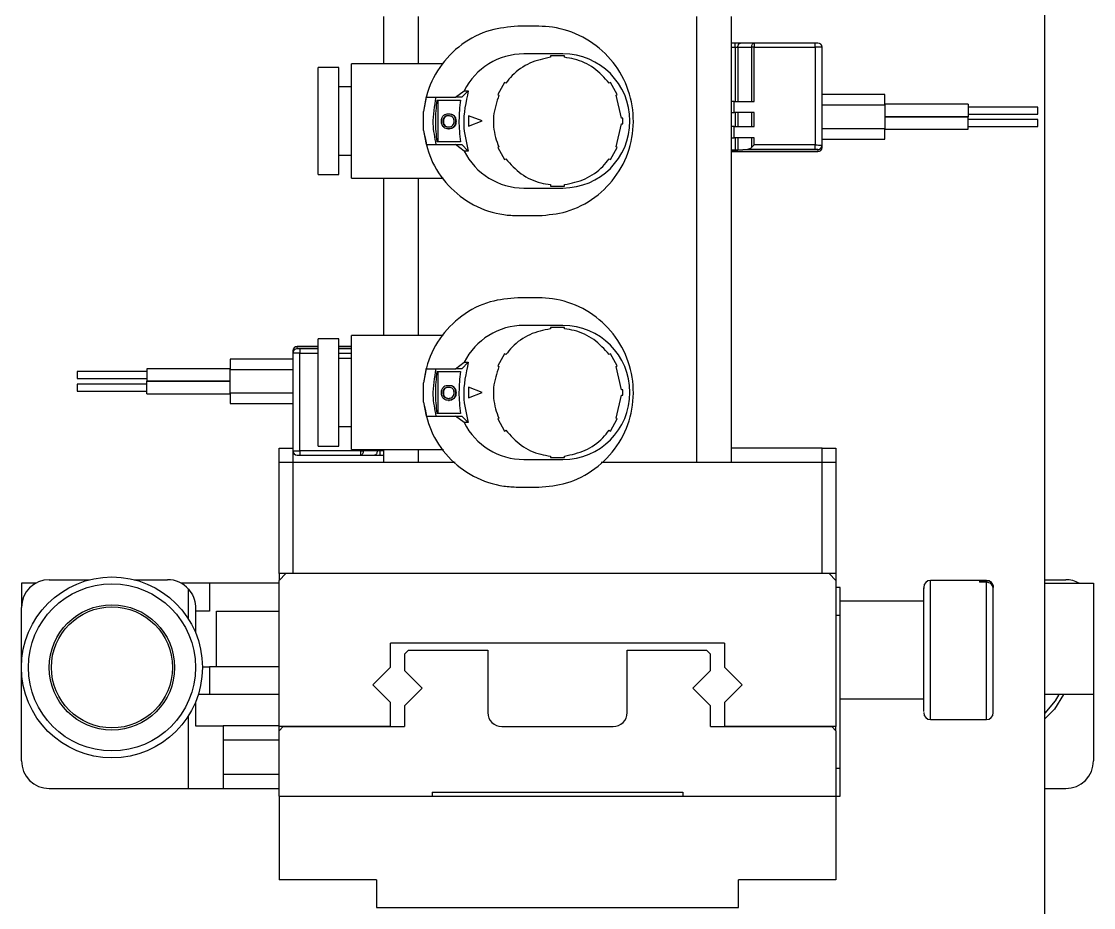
# Model space of a CAD drawing. Extents: x 500 to 100500, y -14500 to 21140.
# Drawn here: x 6958 to 7035, y -7118 to -7054.4 of the extents above; entities that cross this region are included whole.
import ezdxf

# ---------------------------------------------------------------- set-up
doc = ezdxf.new("R2010")
doc.units = 0
doc.layers.get('0').update_dxf_attribs({"linetype": 'CONTINUOUS'})

# ---------------------------------------------------------------- blocks, each defined once
blk = doc.blocks.new('SP R')
at = {"color": 3}
for p, q in [((17133.341, -97592.886), (17133.341, -97503.306)), ((17085.841, -97524.306), (17085.841, -97527.706)), ((17088.354, -97527.706), (17088.354, -97524.306)), ((17108.329, -97524.306), (17108.329, -97556.306)), ((17110.841, -97556.306), (17110.841, -97524.306)), ((17096.991, -97525.006), (17095.491, -97525.006)), ((17111.113, -97526.206), (17110.841, -97526.206)), ((17110.841, -97526.506), (17111.113, -97526.506)), ((17111.113, -97526.506), (17111.113, -97526.206)), ((17111.113, -97526.506), (17111.298, -97526.506)), ((17111.113, -97526.506), (17111.113, -97530.406)), ((17111.298, -97526.506), (17112.284, -97526.506)), ((17111.298, -97526.506), (17111.298, -97530.406)), ((17112.469, -97526.206), (17111.483, -97526.206)), ((17112.469, -97526.506), (17112.284, -97526.506)), ((17112.284, -97526.506), (17112.284, -97530.406)), ((17116.841, -97526.206), (17112.469, -97526.206)), ((17112.469, -97526.206), (17112.469, -97526.506)), ((17112.469, -97530.406), (17112.469, -97526.506)), ((17112.469, -97526.506), (17116.841, -97526.506)), ((17116.841, -97526.506), (17116.841, -97526.206)), ((17116.841, -97526.506), (17116.841, -97533.53)), ((17117.341, -97526.506), (17116.841, -97526.506)), ((17117.341, -97533.547), (17117.341, -97526.506)), ((17098.731, -97526.991), (17095.931, -97526.991)), ((17097.841, -97527.133), (17097.841, -97527.233)), ((17098.841, -97527.133), (17097.841, -97527.133)), ((17098.841, -97527.233), (17098.841, -97527.133)), ((17082.641, -97527.956), (17081.141, -97527.956)), ((17081.141, -97535.656), (17081.141, -97527.956)), ((17082.641, -97535.656), (17082.641, -97527.956)), ((17090.129, -97527.706), (17083.541, -97527.706)), ((17083.541, -97535.906), (17083.541, -97527.706)), ((17083.541, -97529.356), (17082.641, -97529.356)), ((17091.014, -97530.106), (17091.633, -97529.636)), ((17091.937, -97529.636), (17091.459, -97530.106)), ((17091.633, -97529.636), (17091.937, -97529.636)), ((17094.544, -97529.036), (17094.044, -97529.902)), ((17094.631, -97529.086), (17094.544, -97529.036)), ((17102.138, -97529.036), (17102.051, -97529.086)), ((17102.638, -97529.902), (17102.138, -97529.036)), ((17088.907, -97530.106), (17088.726, -97531.12)), ((17089.697, -97530.306), (17091.368, -97530.306)), ((17089.768, -97533.306), (17089.768, -97530.306)), ((17091.459, -97530.106), (17091.014, -97530.106)), ((17094.044, -97529.902), (17094.131, -97529.952)), ((17102.551, -97529.952), (17102.638, -97529.902)), ((17102.937, -97531.606), (17102.551, -97529.952)), ((17111.041, -97530.406), (17110.841, -97530.406)), ((17111.041, -97531.206), (17111.041, -97530.406)), ((17111.041, -97530.406), (17112.469, -97530.406)), ((17121.841, -97529.906), (17117.341, -97529.906)), ((17121.841, -97530.647), (17121.841, -97529.906)), ((17088.726, -97532.492), (17088.726, -97531.12)), ((17110.841, -97531.206), (17111.041, -97531.206)), ((17112.469, -97531.206), (17111.041, -97531.206)), ((17111.113, -97531.206), (17111.113, -97532.206)), ((17111.298, -97531.206), (17111.298, -97532.206)), ((17112.284, -97531.206), (17112.284, -97532.206)), ((17112.469, -97532.206), (17112.469, -97531.206)), ((17117.341, -97530.647), (17121.841, -97530.647)), ((17127.841, -97530.606), (17121.841, -97530.606)), ((17121.841, -97530.647), (17121.841, -97532.365)), ((17127.841, -97530.606), (17127.841, -97531.505)), ((17132.841, -97530.806), (17127.841, -97530.806)), ((17132.841, -97531.306), (17132.841, -97530.806)), ((17090.104, -97531.832), (17090.144, -97531.832)), ((17090.51, -97531.296), (17090.55, -97531.296)), ((17091.015, -97531.827), (17091.055, -97531.827)), ((17092.941, -97531.806), (17091.941, -97531.431)), ((17091.941, -97531.431), (17091.941, -97532.181)), ((17091.941, -97532.181), (17092.941, -97531.806)), ((17102.551, -97533.659), (17102.937, -97532.006)), ((17103.037, -97531.606), (17102.937, -97531.606)), ((17102.937, -97532.006), (17103.037, -97532.006)), ((17103.037, -97532.006), (17103.037, -97531.606)), ((17121.841, -97531.505), (17127.841, -97531.505)), ((17127.841, -97531.507), (17121.841, -97531.507)), ((17127.841, -97531.306), (17132.841, -97531.306)), ((17127.841, -97531.505), (17127.841, -97531.507)), ((17127.841, -97532.406), (17127.841, -97531.507)), ((17132.841, -97531.706), (17127.841, -97531.706)), ((17132.841, -97532.206), (17132.841, -97531.706)), ((17088.726, -97532.492), (17088.907, -97533.506)), ((17090.269, -97532.172), (17090.309, -97532.172)), ((17090.51, -97532.375), (17090.55, -97532.375)), ((17111.041, -97532.206), (17110.841, -97532.206)), ((17111.041, -97533.006), (17111.041, -97532.206)), ((17111.041, -97532.206), (17112.469, -97532.206)), ((17121.841, -97532.365), (17117.341, -97532.365)), ((17121.841, -97533.106), (17121.841, -97532.365)), ((17121.841, -97532.406), (17127.841, -97532.406)), ((17127.841, -97532.206), (17132.841, -97532.206)), ((17091.368, -97533.306), (17089.697, -97533.306)), ((17091.633, -97533.976), (17091.014, -97533.506)), ((17091.014, -97533.506), (17091.459, -97533.506)), ((17091.459, -97533.506), (17091.937, -97533.976)), ((17110.841, -97533.006), (17111.041, -97533.006)), ((17112.469, -97533.006), (17111.041, -97533.006)), ((17111.113, -97533.006), (17111.113, -97533.884)), ((17111.298, -97533.006), (17111.298, -97533.878)), ((17112.284, -97533.006), (17112.284, -97533.715)), ((17112.284, -97533.715), (17112.469, -97533.53)), ((17112.469, -97533.53), (17112.469, -97533.006)), ((17116.841, -97533.53), (17112.469, -97533.53)), ((17116.841, -97533.829), (17116.841, -97533.53)), ((17117.341, -97533.106), (17121.841, -97533.106)), ((17117.341, -97533.705), (17117.341, -97533.547)), ((17082.641, -97534.256), (17083.541, -97534.256)), ((17091.937, -97533.976), (17091.633, -97533.976)), ((17094.131, -97533.659), (17094.044, -97533.71)), ((17094.044, -97533.71), (17094.544, -97534.576)), ((17102.138, -97534.576), (17102.638, -97533.71)), ((17102.638, -97533.71), (17102.551, -97533.659)), ((17110.841, -97533.884), (17111.113, -97533.884)), ((17117.041, -97534.004), (17110.841, -97534.004)), ((17110.841, -97534.006), (17117.041, -97534.006)), ((17111.298, -97533.878), (17112.016, -97533.829)), ((17112.016, -97533.829), (17116.841, -97533.829)), ((17117.041, -97533.846), (17117.041, -97534.004)), ((17117.041, -97534.006), (17117.041, -97534.004)), ((17117.341, -97533.706), (17117.341, -97533.705)), ((17094.544, -97534.576), (17094.631, -97534.525)), ((17102.051, -97534.525), (17102.138, -97534.576)), ((17081.141, -97535.656), (17082.641, -97535.656)), ((17083.541, -97535.906), (17090.163, -97535.906)), ((17085.841, -97535.906), (17085.841, -97547.206)), ((17088.354, -97547.206), (17088.354, -97535.906)), ((17095.931, -97536.621), (17098.731, -97536.621)), ((17097.841, -97536.379), (17097.841, -97536.479)), ((17097.841, -97536.479), (17098.841, -97536.479)), ((17098.841, -97536.479), (17098.841, -97536.379)), ((17095.491, -97538.606), (17096.991, -97538.606)), ((17096.991, -97544.506), (17095.491, -97544.506)), ((17098.731, -97546.491), (17095.931, -97546.491)), ((17097.841, -97546.633), (17097.841, -97546.733)), ((17098.841, -97546.633), (17097.841, -97546.633)), ((17098.841, -97546.733), (17098.841, -97546.633)), ((17090.129, -97547.206), (17083.541, -97547.206)), ((17083.541, -97555.406), (17083.541, -97547.206)), ((17081.141, -97548.006), (17079.641, -97548.006)), ((17079.641, -97548.006), (17079.641, -97548.008)), ((17079.641, -97548.165), (17079.641, -97548.008)), ((17079.641, -97548.008), (17081.141, -97548.008)), ((17079.841, -97548.183), (17079.841, -97548.482)), ((17081.141, -97548.183), (17079.841, -97548.183)), ((17082.641, -97547.456), (17081.141, -97547.456)), ((17081.141, -97555.156), (17081.141, -97547.456)), ((17082.641, -97555.156), (17082.641, -97547.456)), ((17083.541, -97548.006), (17082.641, -97548.006)), ((17082.641, -97548.008), (17083.541, -97548.008)), ((17083.541, -97548.183), (17082.641, -97548.183)), ((17079.341, -97548.906), (17074.841, -97548.906)), ((17074.841, -97548.906), (17074.841, -97549.647)), ((17079.341, -97548.306), (17079.341, -97548.307)), ((17079.341, -97548.307), (17079.341, -97548.464)), ((17079.341, -97548.464), (17079.341, -97555.506)), ((17079.841, -97555.506), (17079.841, -97548.482)), ((17079.841, -97548.482), (17081.141, -97548.482)), ((17082.641, -97548.482), (17083.541, -97548.482)), ((17083.541, -97548.856), (17082.641, -97548.856)), ((17094.544, -97548.536), (17094.044, -97549.402)), ((17094.631, -97548.586), (17094.544, -97548.536)), ((17102.138, -97548.536), (17102.051, -97548.586)), ((17102.638, -97549.402), (17102.138, -97548.536)), ((17074.841, -97549.606), (17068.841, -97549.606)), ((17068.841, -97549.606), (17068.841, -97550.505)), ((17074.841, -97549.647), (17079.341, -97549.647)), ((17074.841, -97551.365), (17074.841, -97549.647)), ((17088.907, -97549.606), (17088.726, -97550.62)), ((17091.014, -97549.606), (17091.633, -97549.136)), ((17091.459, -97549.606), (17091.014, -97549.606)), ((17091.937, -97549.136), (17091.459, -97549.606)), ((17091.633, -97549.136), (17091.937, -97549.136)), ((17094.044, -97549.402), (17094.131, -97549.452)), ((17102.551, -97549.452), (17102.638, -97549.402)), ((17102.937, -97551.106), (17102.551, -97549.452)), ((17068.841, -97549.806), (17063.841, -97549.806)), ((17063.841, -97549.806), (17063.841, -97550.306)), ((17063.841, -97550.306), (17068.841, -97550.306)), ((17068.841, -97550.505), (17074.841, -97550.505)), ((17068.841, -97550.507), (17068.841, -97550.505)), ((17068.841, -97551.406), (17068.841, -97550.507)), ((17074.841, -97550.507), (17068.841, -97550.507)), ((17089.697, -97549.806), (17091.368, -97549.806)), ((17089.768, -97552.806), (17089.768, -97549.806)), ((17068.841, -97550.706), (17063.841, -97550.706)), ((17063.841, -97550.706), (17063.841, -97551.206)), ((17063.841, -97551.206), (17068.841, -97551.206)), ((17088.726, -97551.992), (17088.726, -97550.62)), ((17090.51, -97550.796), (17090.55, -97550.796)), ((17092.941, -97551.306), (17091.941, -97550.931)), ((17091.941, -97550.931), (17091.941, -97551.681)), ((17103.037, -97551.106), (17102.937, -97551.106)), ((17103.037, -97551.506), (17103.037, -97551.106)), ((17068.841, -97551.406), (17074.841, -97551.406)), ((17079.341, -97551.365), (17074.841, -97551.365)), ((17074.841, -97551.365), (17074.841, -97552.106)), ((17088.726, -97551.992), (17088.907, -97553.006)), ((17090.104, -97551.332), (17090.144, -97551.332)), ((17090.269, -97551.672), (17090.309, -97551.672)), ((17090.51, -97551.875), (17090.55, -97551.875)), ((17091.015, -97551.327), (17091.055, -97551.327)), ((17091.941, -97551.681), (17092.941, -97551.306)), ((17102.551, -97553.159), (17102.937, -97551.506)), ((17102.937, -97551.506), (17103.037, -97551.506)), ((17074.841, -97552.106), (17079.341, -97552.106)), ((17091.368, -97552.806), (17089.697, -97552.806)), ((17091.633, -97553.476), (17091.014, -97553.006)), ((17091.014, -97553.006), (17091.459, -97553.006)), ((17091.459, -97553.006), (17091.937, -97553.476)), ((17091.937, -97553.476), (17091.633, -97553.476)), ((17094.131, -97553.159), (17094.044, -97553.21)), ((17094.044, -97553.21), (17094.544, -97554.076)), ((17102.138, -97554.076), (17102.638, -97553.21)), ((17102.638, -97553.21), (17102.551, -97553.159)), ((17082.641, -97553.756), (17083.541, -97553.756)), ((17094.544, -97554.076), (17094.631, -97554.025)), ((17102.051, -97554.025), (17102.138, -97554.076)), ((17078.341, -97555.306), (17079.341, -97555.306)), ((17078.341, -97556.306), (17078.341, -97555.306)), ((17079.341, -97555.506), (17079.341, -97556.306)), ((17079.341, -97555.506), (17079.841, -97555.506)), ((17084.213, -97555.506), (17079.841, -97555.506)), ((17079.841, -97555.506), (17079.841, -97555.806)), ((17079.841, -97555.806), (17084.213, -97555.806)), ((17081.141, -97555.156), (17082.641, -97555.156)), ((17083.541, -97555.406), (17090.163, -97555.406)), ((17084.213, -97555.406), (17084.213, -97555.506)), ((17084.213, -97555.806), (17084.213, -97555.506)), ((17084.213, -97555.506), (17084.398, -97555.506)), ((17084.213, -97555.806), (17085.2, -97555.806)), ((17084.398, -97555.506), (17084.398, -97555.406)), ((17085.385, -97555.506), (17084.398, -97555.506)), ((17085.385, -97555.506), (17085.385, -97555.406)), ((17085.57, -97555.506), (17085.385, -97555.506)), ((17085.57, -97555.506), (17085.57, -97555.406)), ((17085.57, -97555.506), (17085.57, -97555.806)), ((17085.841, -97555.506), (17085.57, -97555.506)), ((17085.57, -97555.806), (17085.841, -97555.806)), ((17085.841, -97555.406), (17085.841, -97556.306)), ((17088.354, -97556.306), (17088.354, -97555.406)), ((17097.841, -97555.879), (17097.841, -97555.979)), ((17098.841, -97555.979), (17098.841, -97555.879)), ((17117.341, -97555.306), (17110.841, -97555.306)), ((17117.341, -97556.306), (17117.341, -97555.306)), ((17117.341, -97555.306), (17118.341, -97555.306)), ((17118.341, -97555.306), (17118.341, -97556.306)), ((17078.341, -97564.306), (17078.341, -97556.306)), ((17078.341, -97556.306), (17079.341, -97556.306)), ((17079.341, -97556.306), (17079.341, -97564.306)), ((17079.341, -97556.306), (17090.995, -97556.306)), ((17095.931, -97556.121), (17098.731, -97556.121)), ((17097.841, -97555.979), (17098.841, -97555.979)), ((17101.482, -97556.306), (17117.341, -97556.306)), ((17117.341, -97564.306), (17117.341, -97556.306)), ((17117.341, -97556.306), (17118.341, -97556.306)), ((17118.341, -97556.306), (17118.341, -97564.306)), ((17095.491, -97558.106), (17096.991, -97558.106)), ((17079.341, -97564.306), (17078.341, -97564.306)), ((17078.341, -97564.306), (17078.341, -97564.806)), ((17078.341, -97564.806), (17078.841, -97564.306)), ((17117.341, -97564.306), (17079.341, -97564.306)), ((17118.341, -97564.306), (17117.341, -97564.306)), ((17117.841, -97564.306), (17118.341, -97564.806)), ((17118.341, -97564.306), (17118.341, -97564.806)), ((17060.873, -97565.006), (17059.841, -97565.006)), ((17059.841, -97565.006), (17059.841, -97566.756)), ((17061.841, -97564.756), (17064.741, -97564.756)), ((17067.941, -97564.756), (17070.341, -97564.756)), ((17073.341, -97565.006), (17071.309, -97565.006)), ((17078.341, -97565.006), (17073.341, -97565.006)), ((17078.341, -97575.306), (17078.341, -97564.806)), ((17118.341, -97564.806), (17118.341, -97575.306)), ((17129.141, -97564.806), (17125.141, -97564.806)), ((17125.141, -97570.435), (17125.141, -97564.806)), ((17128.641, -97564.808), (17128.641, -97564.933)), ((17128.641, -97564.808), (17129.141, -97564.808)), ((17129.141, -97564.933), (17128.641, -97564.933)), ((17129.141, -97564.808), (17129.141, -97564.806)), ((17129.141, -97574.806), (17129.141, -97564.933)), ((17133.341, -97564.756), (17134.841, -97564.756)), ((17133.341, -97565.006), (17136.841, -97565.006)), ((17136.841, -97565.006), (17136.841, -97573.006)), ((17071.841, -97567.592), (17071.841, -97565.433)), ((17118.641, -97565.306), (17118.341, -97565.306)), ((17118.641, -97567.306), (17118.641, -97565.306)), ((17124.641, -97566.306), (17118.641, -97566.306)), ((17059.841, -97577.756), (17059.841, -97566.756)), ((17072.341, -97566.756), (17072.341, -97568.556)), ((17073.341, -97567.006), (17072.388, -97567.006)), ((17073.841, -97571.006), (17073.841, -97567.006)), ((17073.841, -97567.006), (17078.341, -97567.006)), ((17118.341, -97567.306), (17118.641, -97567.306)), ((17118.641, -97578.306), (17118.641, -97567.306)), ((17086.341, -97571.036), (17086.341, -97569.306)), ((17110.341, -97569.306), (17086.341, -97569.306)), ((17110.341, -97569.306), (17110.341, -97571.036)), ((17087.641, -97569.806), (17087.341, -97570.106)), ((17087.341, -97570.106), (17087.341, -97571.286)), ((17087.641, -97569.806), (17093.341, -97569.806)), ((17093.341, -97569.806), (17093.341, -97574.306)), ((17103.341, -97569.806), (17109.041, -97569.806)), ((17103.341, -97574.306), (17103.341, -97569.806)), ((17109.341, -97570.106), (17109.041, -97569.806)), ((17109.341, -97571.286), (17109.341, -97570.106)), ((17125.141, -97574.806), (17125.141, -97570.435)), ((17072.841, -97571.006), (17073.341, -97571.006)), ((17073.841, -97571.006), (17073.341, -97571.006)), ((17073.341, -97571.006), (17073.341, -97573.006)), ((17078.341, -97571.006), (17073.841, -97571.006)), ((17086.341, -97571.036), (17085.071, -97572.306)), ((17088.611, -97572.556), (17087.341, -97571.286)), ((17109.341, -97571.286), (17108.071, -97572.556)), ((17111.611, -97572.306), (17110.341, -97571.036)), ((17085.071, -97572.306), (17086.341, -97573.576)), ((17087.341, -97573.826), (17088.611, -97572.556)), ((17108.071, -97572.556), (17109.341, -97573.826)), ((17110.341, -97573.576), (17111.611, -97572.306)), ((17072.341, -97573.556), (17072.341, -97575.256)), ((17073.341, -97573.006), (17072.542, -97573.006)), ((17078.341, -97573.006), (17073.341, -97573.006)), ((17086.341, -97575.306), (17086.341, -97573.576)), ((17110.341, -97573.576), (17110.341, -97575.306)), ((17118.641, -97573.306), (17124.641, -97573.306)), ((17136.841, -97573.006), (17133.341, -97573.006)), ((17136.841, -97573.006), (17136.841, -97577.756)), ((17087.341, -97573.826), (17087.341, -97575.306)), ((17109.341, -97575.306), (17109.341, -97573.826)), ((17071.841, -97579.756), (17071.841, -97574.52)), ((17125.141, -97574.806), (17129.141, -97574.806)), ((17072.341, -97575.256), (17074.341, -97575.256)), ((17078.341, -97575.256), (17074.341, -97575.256)), ((17074.341, -97575.256), (17074.341, -97576.256)), ((17078.641, -97575.306), (17078.341, -97575.606)), ((17086.341, -97575.306), (17078.341, -97575.306)), ((17078.341, -97575.606), (17078.341, -97575.306)), ((17078.341, -97580.306), (17078.341, -97575.606)), ((17078.641, -97575.306), (17087.341, -97575.306)), ((17094.341, -97575.306), (17102.341, -97575.306)), ((17109.341, -97575.306), (17118.041, -97575.306)), ((17118.341, -97575.306), (17110.341, -97575.306)), ((17118.341, -97575.606), (17118.041, -97575.306)), ((17118.341, -97575.606), (17118.341, -97575.306)), ((17118.341, -97575.606), (17118.341, -97580.306)), ((17074.341, -97576.256), (17074.341, -97578.756)), ((17074.341, -97576.256), (17078.341, -97576.256)), ((17078.341, -97578.756), (17074.341, -97578.756)), ((17074.341, -97578.756), (17074.341, -97579.756)), ((17118.641, -97578.306), (17118.341, -97578.306)), ((17118.641, -97580.306), (17118.641, -97578.306)), ((17061.841, -97579.756), (17071.841, -97579.756)), ((17071.841, -97579.756), (17074.341, -97579.756)), ((17074.341, -97579.756), (17078.341, -97579.756)), ((17133.341, -97579.756), (17134.841, -97579.756)), ((17078.341, -97580.306), (17078.341, -97586.306)), ((17078.341, -97580.306), (17118.341, -97580.306)), ((17089.341, -97580.006), (17089.341, -97580.306)), ((17089.341, -97580.006), (17107.341, -97580.006)), ((17107.341, -97580.006), (17107.341, -97580.306)), ((17118.341, -97580.306), (17118.341, -97586.306)), ((17118.341, -97580.306), (17118.641, -97580.306)), ((17085.341, -97586.306), (17078.341, -97586.306)), ((17085.341, -97586.306), (17085.341, -97588.306)), ((17118.341, -97586.306), (17111.341, -97586.306)), ((17111.341, -97588.306), (17111.341, -97586.306)), ((17085.341, -97588.306), (17111.341, -97588.306))]:
    blk.add_line(p, q, dxfattribs=at)
at = {"color": 3, "flags": 128}
for points in [[(17111.298, -97526.506), (17111.301, -97526.447), (17111.312, -97526.391), (17111.329, -97526.339), (17111.352, -97526.294), (17111.38, -97526.256), (17111.412, -97526.229), (17111.447, -97526.212), (17111.483, -97526.206)], [(17112.284, -97526.506), (17112.288, -97526.447), (17112.298, -97526.391), (17112.315, -97526.339), (17112.338, -97526.294), (17112.366, -97526.256), (17112.398, -97526.229), (17112.433, -97526.212), (17112.469, -97526.206)], [(17084.398, -97555.506), (17084.395, -97555.564), (17084.384, -97555.621), (17084.367, -97555.673), (17084.344, -97555.718), (17084.316, -97555.755), (17084.284, -97555.783), (17084.25, -97555.8), (17084.213, -97555.806)], [(17085.385, -97555.506), (17085.381, -97555.564), (17085.371, -97555.621), (17085.354, -97555.673), (17085.331, -97555.718), (17085.303, -97555.755), (17085.271, -97555.783), (17085.236, -97555.8), (17085.2, -97555.806)], [(17134.341, -97573.006), (17134.085, -97573.462), (17133.341, -97574.343)], [(17134.672, -97573.006), (17134.026, -97574.054), (17133.341, -97574.739)]]:
    blk.add_lwpolyline(points, dxfattribs=at)
at = {"color": 3}
for radius in [6.5, 6, 4.5, 4.35]:
    blk.add_circle((17066.341, -97571.056), radius, dxfattribs=at)
for centre, radius, start, end in [((17117.041, -97526.506), 0.3, 0, 90), ((17095.931, -97531.806), 4.815, 90.00074, 153.21158), ((17098.731, -97531.806), 4.815, 270, 90), ((17117.042, -97533.547), 0.299, 269.88862, 359.88818), ((17095.931, -97531.806), 4.815, 206.78883, 269.99905), ((17117.042, -97533.704), 0.299, 269.88862, 359.88818), ((17117.041, -97533.706), 0.3, 270, 0), ((17095.931, -97551.306), 4.815, 90.00074, 153.21158), ((17098.731, -97551.306), 4.815, 270, 90), ((17079.641, -97548.306), 0.3, 90, 180), ((17079.641, -97548.307), 0.299, 89.88862, 179.88818), ((17079.641, -97548.465), 0.299, 89.88862, 179.88818), ((17095.931, -97551.306), 4.815, 206.78883, 269.99905), ((17079.641, -97555.506), 0.3, 180, 270), ((17061.841, -97566.756), 2, 90, 180), ((17070.341, -97566.756), 2, 41.40962, 90), ((17125.141, -97565.306), 0.5, 90, 180), ((17129.141, -97565.306), 0.5, 0, 90), ((17134.841, -97566.756), 2, 61.04498, 90), ((17094.341, -97574.306), 1, 180, 270), ((17102.341, -97574.306), 1, 270, 0), ((17125.141, -97574.306), 0.5, 180, 270), ((17129.141, -97574.306), 0.5, 270, 0), ((17061.841, -97577.756), 2, 180, 270), ((17134.841, -97577.756), 2, 270, 0)]:
    blk.add_arc(centre, radius, start, end, dxfattribs=at)
for centre, major_axis, ratio, start_param, end_param in [((17111.113, -97533.857), (0.3, 0), 0.08844, 4.712389, 5.376731), ((17111.982, -97533.53), (0.383, 0), 0.783085, 4.8006, 5.618844)]:
    blk.add_ellipse(centre, major_axis=major_axis, ratio=ratio, start_param=start_param, end_param=end_param, dxfattribs=at)
for points, knots in [([(17095.491, -97525.006), (17094.824, -97525.063), (17093.393, -97525.187), (17091.395, -97526.223), (17089.783, -97527.882), (17088.951, -97529.635), (17088.781, -97530.754), (17088.726, -97531.12)], [0, 0, 0, 0, 0.200562, 0.429956, 0.659348, 0.888742, 1, 1, 1, 1]), ([(17096.991, -97538.606), (17097.666, -97538.547), (17099.104, -97538.422), (17101.102, -97537.376), (17102.717, -97535.712), (17103.687, -97533.594), (17103.901, -97531.279), (17103.338, -97529.023), (17102.06, -97527.078), (17100.211, -97525.674), (17098.413, -97525.069), (17097.321, -97525.02), (17096.991, -97525.006)], [0, 0, 0, 0, 0.094824, 0.20218, 0.309533, 0.416887, 0.524228, 0.631459, 0.738739, 0.846088, 0.953436, 1, 1, 1, 1]), ([(17117.041, -97526.206), (17117.038, -97526.206), (17117.033, -97526.206), (17116.986, -97526.206), (17116.92, -97526.206), (17116.868, -97526.206), (17116.841, -97526.206)], [0, 0, 0, 0, 0.25051, 0.499867, 0.747756, 1, 1, 1, 1]), ([(17097.841, -97527.233), (17097.334, -97527.34), (17096.318, -97527.555), (17095.253, -97528.319), (17094.78, -97528.902), (17094.631, -97529.086)], [0, 0, 0, 0, 0.406489, 0.812977, 1, 1, 1, 1]), ([(17102.051, -97529.086), (17101.705, -97528.7), (17101.011, -97527.929), (17099.817, -97527.388), (17099.075, -97527.27), (17098.841, -97527.233)], [0, 0, 0, 0, 0.406489, 0.812978, 1, 1, 1, 1]), ([(17091.937, -97529.636), (17091.758, -97530.449), (17091.438, -97531.902), (17091.785, -97533.342), (17091.937, -97533.976)], [0, 0, 0, 0, 0.559952, 1, 1, 1, 1]), ([(17088.907, -97530.106), (17089.124, -97530.106), (17089.556, -97530.106), (17090.258, -97530.106), (17090.745, -97530.106), (17091.014, -97530.106)], [0, 0, 0, 0, 0.309337, 0.618673, 1, 1, 1, 1]), ([(17089.607, -97530.106), (17089.493, -97530.742), (17089.289, -97531.879), (17089.51, -97533.009), (17089.607, -97533.506)], [0, 0, 0, 0, 0.560014, 1, 1, 1, 1]), ([(17089.697, -97533.306), (17089.646, -97532.814), (17089.541, -97531.814), (17089.645, -97530.814), (17089.697, -97530.306)], [0, 0, 0, 0, 0.49226, 1, 1, 1, 1]), ([(17091.368, -97530.306), (17091.317, -97530.798), (17091.212, -97531.798), (17091.316, -97532.798), (17091.368, -97533.306)], [0, 0, 0, 0, 0.4922576, 1, 1, 1, 1]), ([(17094.131, -97529.952), (17093.97, -97530.446), (17093.648, -97531.432), (17093.777, -97532.736), (17094.046, -97533.438), (17094.131, -97533.659)], [0, 0, 0, 0, 0.406489, 0.812978, 1, 1, 1, 1]), ([(17090.006, -97531.827), (17090.008, -97531.781), (17090.013, -97531.688), (17090.063, -97531.519), (17090.224, -97531.311), (17090.396, -97531.302), (17090.51, -97531.296)], [0, 0, 0, 0, 0.125551, 0.25109, 0.50025, 1, 1, 1, 1]), ([(17090.51, -97532.375), (17090.395, -97532.366), (17090.222, -97532.353), (17090.063, -97532.137), (17090.013, -97531.967), (17090.008, -97531.874), (17090.006, -97531.827)], [0, 0, 0, 0, 0.499407, 0.748743, 0.874372, 1, 1, 1, 1]), ([(17090.51, -97531.439), (17090.421, -97531.44), (17090.286, -97531.442), (17090.155, -97531.594), (17090.111, -97531.723), (17090.107, -97531.795), (17090.104, -97531.832)], [0, 0, 0, 0, 0.500291, 0.749086, 0.874606, 1, 1, 1, 1]), ([(17090.104, -97531.832), (17090.108, -97531.875), (17090.114, -97531.962), (17090.169, -97532.096), (17090.231, -97532.143), (17090.269, -97532.172)], [0, 0, 0, 0, 0.280257, 0.560781, 1, 1, 1, 1]), ([(17090.55, -97531.439), (17090.46, -97531.44), (17090.326, -97531.442), (17090.195, -97531.594), (17090.151, -97531.723), (17090.146, -97531.795), (17090.144, -97531.832)], [0, 0, 0, 0, 0.5002912, 0.749086, 0.8746062, 1, 1, 1, 1]), ([(17090.144, -97531.832), (17090.147, -97531.875), (17090.154, -97531.962), (17090.209, -97532.096), (17090.271, -97532.143), (17090.309, -97532.172)], [0, 0, 0, 0, 0.2802572, 0.5607811, 1, 1, 1, 1]), ([(17090.51, -97531.296), (17090.625, -97531.302), (17090.768, -97531.31), (17090.912, -97531.458), (17090.969, -97531.561), (17091.008, -97531.688), (17091.013, -97531.781), (17091.015, -97531.827)], [0, 0, 0, 0, 0.498702, 0.624177, 0.749467, 0.874745, 1, 1, 1, 1]), ([(17090.916, -97531.832), (17090.914, -97531.795), (17090.91, -97531.723), (17090.876, -97531.626), (17090.829, -97531.549), (17090.712, -97531.444), (17090.6, -97531.441), (17090.51, -97531.439)], [0, 0, 0, 0, 0.125139, 0.250418, 0.375519, 0.500847, 1, 1, 1, 1]), ([(17091.015, -97531.827), (17091.013, -97531.874), (17091.008, -97531.967), (17090.958, -97532.138), (17090.798, -97532.352), (17090.625, -97532.366), (17090.51, -97532.375)], [0, 0, 0, 0, 0.1256, 0.251197, 0.500581, 1, 1, 1, 1]), ([(17090.51, -97532.232), (17090.599, -97532.227), (17090.733, -97532.218), (17090.865, -97532.069), (17090.909, -97531.941), (17090.914, -97531.868), (17090.916, -97531.832)], [0, 0, 0, 0, 0.5000715, 0.7490206, 0.8745985, 1, 1, 1, 1]), ([(17090.55, -97531.296), (17090.664, -97531.302), (17090.808, -97531.31), (17090.952, -97531.458), (17091.009, -97531.561), (17091.048, -97531.688), (17091.052, -97531.781), (17091.055, -97531.827)], [0, 0, 0, 0, 0.498702, 0.624177, 0.749467, 0.874745, 1, 1, 1, 1]), ([(17091.055, -97531.827), (17091.052, -97531.874), (17091.048, -97531.967), (17090.998, -97532.138), (17090.838, -97532.352), (17090.665, -97532.366), (17090.55, -97532.375)], [0, 0, 0, 0, 0.1256, 0.251197, 0.500581, 1, 1, 1, 1]), ([(17088.726, -97532.492), (17088.86, -97533.183), (17089.14, -97534.628), (17090.42, -97536.521), (17092.255, -97537.93), (17094.059, -97538.541), (17095.156, -97538.591), (17095.491, -97538.606)], [0, 0, 0, 0, 0.210713, 0.440125, 0.669539, 0.89895, 1, 1, 1, 1]), ([(17090.269, -97532.172), (17090.313, -97532.193), (17090.392, -97532.229), (17090.474, -97532.231), (17090.51, -97532.232)], [0, 0, 0, 0, 0.559599, 1, 1, 1, 1]), ([(17090.309, -97532.172), (17090.353, -97532.193), (17090.432, -97532.229), (17090.514, -97532.231), (17090.55, -97532.232)], [0, 0, 0, 0, 0.559599, 1, 1, 1, 1]), ([(17088.907, -97533.506), (17089.124, -97533.506), (17089.556, -97533.506), (17090.258, -97533.506), (17090.745, -97533.506), (17091.014, -97533.506)], [0, 0, 0, 0, 0.309337, 0.618673, 1, 1, 1, 1]), ([(17116.841, -97533.53), (17116.893, -97533.53), (17117.006, -97533.531), (17117.138, -97533.533), (17117.231, -97533.537), (17117.291, -97533.54), (17117.333, -97533.543), (17117.338, -97533.546), (17117.341, -97533.547)], [0, 0, 0, 0, 0.1985618, 0.4309228, 0.5603974, 0.6984049, 0.8449409, 1, 1, 1, 1]), ([(17116.841, -97533.829), (17116.868, -97533.829), (17116.92, -97533.829), (17116.986, -97533.833), (17117.033, -97533.839), (17117.038, -97533.844), (17117.041, -97533.846)], [0, 0, 0, 0, 0.250058, 0.499234, 0.7473, 1, 1, 1, 1]), ([(17094.631, -97534.525), (17094.978, -97534.911), (17095.671, -97535.683), (17096.865, -97536.224), (17097.607, -97536.341), (17097.841, -97536.379)], [0, 0, 0, 0, 0.406489, 0.812978, 1, 1, 1, 1]), ([(17098.841, -97536.379), (17099.349, -97536.271), (17100.364, -97536.057), (17101.429, -97535.293), (17101.902, -97534.709), (17102.051, -97534.525)], [0, 0, 0, 0, 0.406488, 0.812977, 1, 1, 1, 1]), ([(17095.491, -97544.506), (17094.824, -97544.563), (17093.393, -97544.687), (17091.395, -97545.723), (17089.783, -97547.382), (17088.951, -97549.135), (17088.781, -97550.254), (17088.726, -97550.62)], [0, 0, 0, 0, 0.200562, 0.429956, 0.659348, 0.888742, 1, 1, 1, 1]), ([(17096.991, -97558.106), (17097.666, -97558.047), (17099.104, -97557.922), (17101.102, -97556.876), (17102.717, -97555.212), (17103.687, -97553.094), (17103.901, -97550.779), (17103.338, -97548.523), (17102.06, -97546.578), (17100.211, -97545.174), (17098.413, -97544.569), (17097.321, -97544.52), (17096.991, -97544.506)], [0, 0, 0, 0, 0.094824, 0.20218, 0.309533, 0.416887, 0.524228, 0.631459, 0.738739, 0.846088, 0.953436, 1, 1, 1, 1]), ([(17097.841, -97546.733), (17097.334, -97546.84), (17096.318, -97547.055), (17095.253, -97547.819), (17094.78, -97548.402), (17094.631, -97548.586)], [0, 0, 0, 0, 0.406489, 0.812977, 1, 1, 1, 1]), ([(17102.051, -97548.586), (17101.705, -97548.2), (17101.011, -97547.429), (17099.817, -97546.888), (17099.075, -97546.77), (17098.841, -97546.733)], [0, 0, 0, 0, 0.406489, 0.812978, 1, 1, 1, 1]), ([(17079.841, -97548.183), (17079.815, -97548.183), (17079.762, -97548.182), (17079.697, -97548.178), (17079.649, -97548.172), (17079.644, -97548.168), (17079.641, -97548.165)], [0, 0, 0, 0, 0.250058, 0.499234, 0.7473, 1, 1, 1, 1]), ([(17079.841, -97548.482), (17079.789, -97548.482), (17079.676, -97548.481), (17079.545, -97548.478), (17079.451, -97548.475), (17079.392, -97548.472), (17079.35, -97548.468), (17079.344, -97548.466), (17079.341, -97548.464)], [0, 0, 0, 0, 0.198562, 0.430923, 0.560397, 0.698405, 0.844941, 1, 1, 1, 1]), ([(17088.907, -97549.606), (17089.124, -97549.606), (17089.556, -97549.606), (17090.258, -97549.606), (17090.745, -97549.606), (17091.014, -97549.606)], [0, 0, 0, 0, 0.309337, 0.618673, 1, 1, 1, 1]), ([(17089.607, -97549.606), (17089.493, -97550.242), (17089.289, -97551.379), (17089.51, -97552.509), (17089.607, -97553.006)], [0, 0, 0, 0, 0.560014, 1, 1, 1, 1]), ([(17091.937, -97549.136), (17091.758, -97549.949), (17091.438, -97551.402), (17091.785, -97552.842), (17091.937, -97553.476)], [0, 0, 0, 0, 0.559952, 1, 1, 1, 1]), ([(17094.131, -97549.452), (17093.97, -97549.946), (17093.648, -97550.932), (17093.777, -97552.236), (17094.046, -97552.938), (17094.131, -97553.159)], [0, 0, 0, 0, 0.406489, 0.812978, 1, 1, 1, 1]), ([(17089.697, -97552.806), (17089.646, -97552.314), (17089.541, -97551.314), (17089.645, -97550.314), (17089.697, -97549.806)], [0, 0, 0, 0, 0.49226, 1, 1, 1, 1]), ([(17091.368, -97549.806), (17091.317, -97550.298), (17091.212, -97551.298), (17091.316, -97552.298), (17091.368, -97552.806)], [0, 0, 0, 0, 0.4922576, 1, 1, 1, 1]), ([(17090.006, -97551.327), (17090.008, -97551.281), (17090.013, -97551.188), (17090.063, -97551.019), (17090.224, -97550.811), (17090.396, -97550.802), (17090.51, -97550.796)], [0, 0, 0, 0, 0.125551, 0.25109, 0.50025, 1, 1, 1, 1]), ([(17090.51, -97550.939), (17090.421, -97550.94), (17090.286, -97550.942), (17090.155, -97551.094), (17090.111, -97551.223), (17090.107, -97551.295), (17090.104, -97551.332)], [0, 0, 0, 0, 0.500291, 0.749086, 0.874606, 1, 1, 1, 1]), ([(17090.55, -97550.939), (17090.46, -97550.94), (17090.326, -97550.942), (17090.195, -97551.094), (17090.151, -97551.223), (17090.146, -97551.295), (17090.144, -97551.332)], [0, 0, 0, 0, 0.5002912, 0.749086, 0.8746062, 1, 1, 1, 1]), ([(17090.51, -97550.796), (17090.625, -97550.802), (17090.768, -97550.81), (17090.912, -97550.958), (17090.969, -97551.061), (17091.008, -97551.188), (17091.013, -97551.281), (17091.015, -97551.327)], [0, 0, 0, 0, 0.498702, 0.624177, 0.749467, 0.874745, 1, 1, 1, 1]), ([(17090.916, -97551.332), (17090.914, -97551.295), (17090.91, -97551.223), (17090.876, -97551.126), (17090.829, -97551.049), (17090.712, -97550.944), (17090.6, -97550.941), (17090.51, -97550.939)], [0, 0, 0, 0, 0.125139, 0.250418, 0.375519, 0.500847, 1, 1, 1, 1]), ([(17090.55, -97550.796), (17090.664, -97550.802), (17090.808, -97550.81), (17090.952, -97550.958), (17091.009, -97551.061), (17091.048, -97551.188), (17091.052, -97551.281), (17091.055, -97551.327)], [0, 0, 0, 0, 0.498702, 0.624177, 0.749467, 0.874745, 1, 1, 1, 1]), ([(17088.726, -97551.992), (17088.86, -97552.683), (17089.14, -97554.128), (17090.42, -97556.021), (17092.255, -97557.43), (17094.059, -97558.041), (17095.156, -97558.091), (17095.491, -97558.106)], [0, 0, 0, 0, 0.210713, 0.440125, 0.669539, 0.89895, 1, 1, 1, 1]), ([(17090.51, -97551.875), (17090.395, -97551.866), (17090.222, -97551.853), (17090.063, -97551.637), (17090.013, -97551.467), (17090.008, -97551.374), (17090.006, -97551.327)], [0, 0, 0, 0, 0.499407, 0.748743, 0.874372, 1, 1, 1, 1]), ([(17090.104, -97551.332), (17090.108, -97551.375), (17090.114, -97551.462), (17090.169, -97551.596), (17090.231, -97551.643), (17090.269, -97551.672)], [0, 0, 0, 0, 0.280257, 0.560781, 1, 1, 1, 1]), ([(17090.144, -97551.332), (17090.147, -97551.375), (17090.154, -97551.462), (17090.209, -97551.596), (17090.271, -97551.643), (17090.309, -97551.672)], [0, 0, 0, 0, 0.2802572, 0.5607811, 1, 1, 1, 1]), ([(17090.269, -97551.672), (17090.313, -97551.693), (17090.392, -97551.729), (17090.474, -97551.731), (17090.51, -97551.732)], [0, 0, 0, 0, 0.559599, 1, 1, 1, 1]), ([(17090.309, -97551.672), (17090.353, -97551.693), (17090.432, -97551.729), (17090.514, -97551.731), (17090.55, -97551.732)], [0, 0, 0, 0, 0.559599, 1, 1, 1, 1]), ([(17091.015, -97551.327), (17091.013, -97551.374), (17091.008, -97551.467), (17090.958, -97551.638), (17090.798, -97551.852), (17090.625, -97551.866), (17090.51, -97551.875)], [0, 0, 0, 0, 0.1256, 0.251197, 0.500581, 1, 1, 1, 1]), ([(17090.51, -97551.732), (17090.599, -97551.727), (17090.733, -97551.718), (17090.865, -97551.569), (17090.909, -97551.441), (17090.914, -97551.368), (17090.916, -97551.332)], [0, 0, 0, 0, 0.5000715, 0.7490206, 0.8745985, 1, 1, 1, 1]), ([(17091.055, -97551.327), (17091.052, -97551.374), (17091.048, -97551.467), (17090.998, -97551.638), (17090.838, -97551.852), (17090.665, -97551.866), (17090.55, -97551.875)], [0, 0, 0, 0, 0.1256, 0.251197, 0.500581, 1, 1, 1, 1]), ([(17088.907, -97553.006), (17089.124, -97553.006), (17089.556, -97553.006), (17090.258, -97553.006), (17090.745, -97553.006), (17091.014, -97553.006)], [0, 0, 0, 0, 0.309337, 0.618673, 1, 1, 1, 1]), ([(17094.631, -97554.025), (17094.978, -97554.411), (17095.671, -97555.183), (17096.865, -97555.724), (17097.607, -97555.841), (17097.841, -97555.879)], [0, 0, 0, 0, 0.406489, 0.812978, 1, 1, 1, 1]), ([(17098.841, -97555.879), (17099.349, -97555.771), (17100.364, -97555.557), (17101.429, -97554.793), (17101.902, -97554.209), (17102.051, -97554.025)], [0, 0, 0, 0, 0.406488, 0.812977, 1, 1, 1, 1]), ([(17079.641, -97555.806), (17079.644, -97555.806), (17079.65, -97555.806), (17079.697, -97555.806), (17079.762, -97555.806), (17079.815, -97555.806), (17079.841, -97555.806)], [0, 0, 0, 0, 0.25051, 0.499867, 0.747756, 1, 1, 1, 1]), ([(17129.141, -97564.808), (17129.197, -97564.813), (17129.309, -97564.824), (17129.459, -97564.909), (17129.572, -97565.035), (17129.632, -97565.175), (17129.639, -97565.269), (17129.641, -97565.306)], [0, 0, 0, 0, 0.213259, 0.426502, 0.640196, 0.854924, 1, 1, 1, 1]), ([(17129.641, -97565.432), (17129.636, -97565.376), (17129.625, -97565.263), (17129.538, -97565.113), (17129.41, -97565), (17129.269, -97564.942), (17129.177, -97564.936), (17129.141, -97564.933)], [0, 0, 0, 0, 0.2162502, 0.4325264, 0.6480981, 0.8625105, 1, 1, 1, 1]), ([(17071.841, -97565.433), (17071.973, -97565.615), (17072.235, -97565.979), (17072.336, -97566.464), (17072.341, -97566.721), (17072.341, -97566.756)], [0, 0, 0, 0, 0.46416, 0.928037, 1, 1, 1, 1]), ([(17124.641, -97570.372), (17124.641, -97569.803), (17124.641, -97568.928), (17124.641, -97567.817), (17124.641, -97567.031), (17124.641, -97566.357), (17124.641, -97565.703), (17124.641, -97565.279), (17124.641, -97565.357), (17124.641, -97565.377)], [0, 0, 0, 0, 0.221731, 0.341093, 0.462988, 0.584883, 0.704244, 0.925976, 1, 1, 1, 1]), ([(17129.641, -97574.305), (17129.641, -97574.259), (17129.641, -97574.162), (17129.641, -97573.278), (17129.641, -97571.959), (17129.641, -97570.384), (17129.641, -97568.737), (17129.641, -97567.198), (17129.641, -97565.977), (17129.641, -97565.609), (17129.641, -97565.432)], [0, 0, 0, 0, 0.120746, 0.25, 0.379254, 0.5, 0.620746, 0.75, 0.879254, 1, 1, 1, 1]), ([(17124.641, -97574.235), (17124.641, -97574.238), (17124.641, -97574.245), (17124.641, -97573.871), (17124.641, -97573.39), (17124.641, -97572.747), (17124.641, -97571.779), (17124.641, -97570.926), (17124.641, -97570.372)], [0, 0, 0, 0, 0.173375, 0.313479, 0.456556, 0.599633, 0.739737, 1, 1, 1, 1])]:
    blk.add_open_spline(points, degree=3, knots=knots, dxfattribs=at)
for points in [[(17111.483, -97526.206), (17111.426, -97526.206), (17111.314, -97526.206), (17111.18, -97526.206), (17111.113, -97526.206)], [(17085.2, -97555.806), (17085.256, -97555.806), (17085.368, -97555.806), (17085.503, -97555.806), (17085.57, -97555.806)], [(17073.341, -97565.006), (17073.341, -97565.036), (17073.341, -97565.096), (17073.341, -97565.559), (17073.341, -97566.22), (17073.341, -97566.744), (17073.341, -97567.006)]]:
    blk.add_open_spline(points, degree=3, dxfattribs=at)

msp = doc.modelspace()

# ---------------------------------------------------------------- block references
at = {"color": 0}
msp.add_blockref('SP R', (-10101.844, 90470.268, -75.818), dxfattribs=at)

doc.saveas('drawing.dxf')
